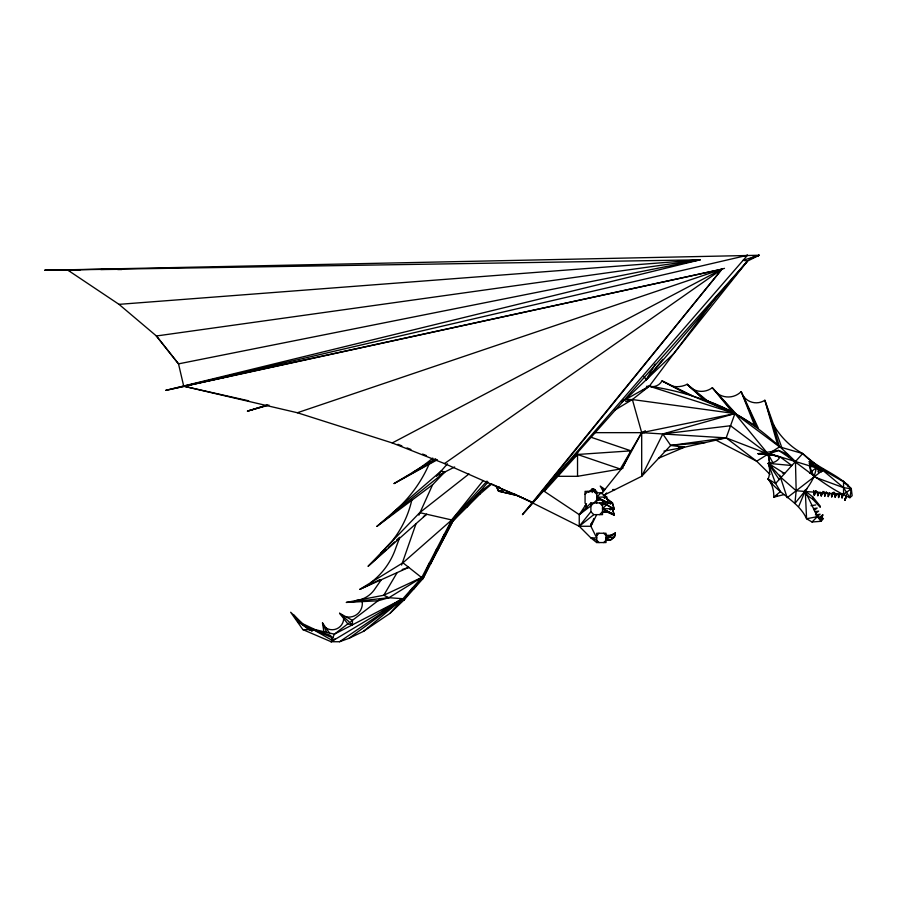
<?xml version="1.0" encoding="UTF-8"?>
<svg xmlns="http://www.w3.org/2000/svg" width="897" height="897" viewBox="0 0 897 897"><rect width="100%" height="100%" fill="white"/><g stroke="black" fill="none" stroke-linecap="round" stroke-linejoin="round"><path stroke-width="1.35" d="M816.393 464.545C816.27 480.22 803.981 491.859 794.933 503.419L796.166 490.749L795.46 461.54C769.727 436.346 741.763 412.698 707.15 400.869M805.237 489.863L806.582 518.758L812.032 521.998L821.091 521.303L823.446 518.556L817.369 516.661L806.582 518.758C798.644 501.255 779.078 494.37 768.101 478.976A14.587 8.97 83.5 0 0 768.281 463.357A13.197 9.945 5.7 0 0 779.964 456.82L791.849 465.532L768.281 463.357L775.58 483.505L780.48 491.59L773.775 497.14A22.077 15.877 89.2 0 0 768.101 478.976L775.58 483.505L802.692 453.546C816.707 468.346 837.966 473.605 851.298 488.775L852.15 495.705L849.896 497.689C823.424 485.972 802.68 465.801 778.574 450.451L757.999 453.68L774.436 455.384M782.341 472.898L784.617 473.515L768.281 463.357L780.995 477.507L796.166 490.749L843.561 494.482L843.662 493.316M764.861 453.77L757.999 453.68L769.637 453.68L823.121 469.95L843.561 481.846L851.298 488.775L849.896 497.689L843.561 487.665L802.692 453.546A74.9 74.9 0 0 1 774.571 426.535L773.719 424.987M609.512 535.969L615.331 533.065L614.456 536.877L610.386 540.05L606.024 540.05M614.456 537.068L615.331 533.255L606.024 537.908L610.386 540.241L614.456 537.068L606.024 537.908M591.897 522.245L590.888 526.27L596.707 537.908L590.888 537.908L579.249 526.27L518.152 495.716M821.574 519.195L821.921 518.085M401.598 565.076L416.017 523.725M418.877 515.17L432.589 484.761L444.744 472.069L441.1 471.06L376.953 526.348L432.589 484.761M846.207 495.873L844.66 500.268L845.938 497.016M846.476 495.828L844.929 500.223L846.196 496.972M815.866 490.771L814.252 495.29L813.557 490.547M816.012 490.794L814.386 495.312L813.691 490.558M818.972 492.24L817.761 495.626L817.234 492.072M819.073 492.363L817.851 495.749L817.335 492.195M822.392 492.543L821.17 495.929L820.654 492.363M822.941 491.444L821.327 495.963L820.8 492.408M824.702 496.254L826.316 491.735M825.98 492.879L824.758 496.265L824.007 491.5M827.651 492.98L828.223 496.568L829.377 493.193M828.223 496.568L829.445 493.182M831.138 493.316L831.721 496.882L833.279 492.363M831.721 496.882L833.335 492.363M836.352 493.821L835.129 497.207L834.434 492.464M836.43 493.798L835.208 497.185L834.513 492.442M838.549 497.532L839.771 494.146L838.605 497.532L838.033 493.967M843.685 493.35L842.092 497.913L841.565 494.348L842.059 497.869M821.058 519.329L822.695 514.844L819.129 518.018M821.248 519.408L822.885 514.923L819.32 518.096M399.333 538.536L395.79 548.033A72.287 72.287 0 0 1 370.652 582.691M593.803 518.511L590.888 526.27L579.249 526.27L579.249 514.631L586.526 503.722M486.993 481.084L451.729 519.957L421.803 577.455L413.539 589.251L412.306 588.163L404.11 599.891L402.944 598.725L334.346 634.179L315.105 629.616L302.883 623.83L290.662 612.247L302.883 629.616L331.128 641.736L339.548 641.736L349.045 638.294L363.509 631.353L389.993 613.346L404.11 599.891L422.958 578.621L429.282 563.081L430.448 564.247L436.761 548.706L437.927 549.861L444.239 534.332L445.405 535.487L451.729 519.957L483.158 480.669M798.812 506.278L805.136 491.029L806.93 488.921M386.394 597.525L402.944 598.725L331.128 641.736L334.346 634.179L348.597 623.269M601.607 493.675L622.955 466.945L630.995 450.843L590.574 437.097M596.707 514.631L590.888 526.27L590.888 523.68M843.561 481.072L843.561 494.482L844.088 493.44M845.938 495.682L846.454 494.639M402.192 569.517L408.83 567.364L359.888 589.329L402.944 562.789L422.958 578.621L452.895 521.112L465.397 506.312L466.563 507.478L487.979 482.059M428.822 566.433L422.958 578.621M430.123 563.978L452.895 521.112L480.231 493.832L491.478 484.189M622.955 466.945L641.691 432.657L645.392 430.784M547.719 485.367L544.333 491.354L541.653 491.354M655.191 364.182L646.199 379.79L643.889 376.292M716.714 296.313L649.293 386.203L632.374 399.535L641.691 432.657L620.309 469.03L577.533 476.307L557.115 476.307M397.147 572.6L383.77 595.249L346.399 602.425L377.973 600.788L388.939 597.705L421.803 577.455L389.993 613.346M299.194 623.224L299.968 622.025L293.723 615.14L299.194 623.224L301.235 623.224L293.723 615.14M381.326 579.709L375.361 588.275A26.641 26.641 0 0 1 360.953 599.51L355.75 600.631M79.822 270.087L44.85 270.289L759.142 255.264L747.504 261.083L673.849 353.463L625.456 399.535L622.036 401.901M610.779 507.354L614.165 508.812L612.46 502.825L590.888 502.993L590.888 511.727L579.249 526.27L593.803 514.631L602.526 514.631L602.526 499.73M156.302 335.882L178.514 363.868L183.728 386.203L297.367 412.743L392.247 442.95L444.508 463.57L532.908 502.6L721.928 269.167L724.484 268.36M749.062 259.143L759.142 255.264L743.142 260.287L747.504 261.083L522.503 514.575L721.928 269.167L183.728 386.203L248.682 400.824M662.872 359.282L646.199 379.79L747.504 261.083M821.327 472.057L823.121 469.176M522.503 514.575L747.504 255.264L165.788 390.363L721.928 269.167L444.508 463.57M436.491 476.307L447.48 463.794M765.578 453.063L726.178 437.882L670.698 445.439L641.691 476.307L603.255 495.514M423.384 516.65L426.692 514.239L368.196 566.186L419.718 512.647L468.996 473.941M585.068 494.258L587.984 491.354M589.89 491.791L593.612 488.876L595.395 490.244L595.944 492.161M630.995 450.843L577.533 454.476L544.333 491.354L579.249 514.631L590.888 502.993M601.068 492.812L596.707 497.173L608.345 502.993L606.641 497.005L601.068 492.812L596.707 492.812M599.196 499.315L596.707 500.078L590.888 505.897L579.249 514.631M604.892 494.696L606.619 492.98M604.466 504.159L602.526 502.993L604.275 501.244M606.888 504.45L602.526 508.812L614.165 514.631L612.46 508.644L606.888 504.45L602.526 504.45M599.622 514.631L602.526 511.727L605.015 510.954M596.707 535.587L599.039 533.255M603.692 542.562L606.024 540.241L610.386 540.241M812.032 521.998L817.369 516.661L805.136 491.029L812.704 496.848L820.262 506.155L820.262 507.321L812.704 499.169L806.347 494.796M490.962 483.674L479.065 492.677L451.729 519.957L402.944 562.789M381.079 552.799L391.664 541.597A101.372 101.372 0 0 0 411.723 500.358M588.499 492.375L592.222 488.876L593.612 488.876M368.196 566.186L386.416 549.413M388.435 547.551L394.512 541.967M396.53 540.106L399.569 537.314M847.564 485.972L848.338 485.311L843.561 481.846M850.524 489.437L851.298 488.775L843.561 487.665L814.14 476.879L810.63 472.203L809.296 461.462L821.787 470.981L817.189 469.053M332.731 637.958L330.802 639.583L311.954 628.864L330.141 635.267L332.731 637.958L311.954 628.864M363.509 631.353L402.944 598.725L396.777 601.932M809.543 473.1L811.718 471.317M376.953 526.348L444.744 472.069M573.183 457.975L577.533 454.476L620.309 469.03L622.944 468.312M810.63 472.203L816.214 467.842L821.787 470.981M350.794 621.587L379.812 599.375M814.33 510.191L817.167 508.05L813.646 508.599M815.788 513.263L818.636 511.122L815.115 511.66M816.315 517.042L820.093 514.194L815.407 514.912M843.561 494.482L851.298 488.775M349.045 638.294L402.944 598.725L382.425 610.453M331.128 641.736L335.343 638.664M339.548 641.736L402.944 598.725M615.331 533.065L611.844 535.397L606.024 535.397M615.331 533.255L611.844 535.587L606.024 535.587L603.692 533.255M642.465 390.621L649.293 386.203C687.595 391.787 724.653 404.928 756.676 426.882L741.18 391.63A18.299 18.299 0 0 1 717.981 393.85L717.622 393.57M770.4 452.615L779.549 446.874L802.692 453.546M593.769 491.208L595.395 490.222L592.222 490.278L595.944 492.139L592.222 490.278M604.6 498.239L606.641 497.005L596.707 497.173L608.345 502.993M610.431 504.058L612.46 502.825L606.888 498.631M610.431 509.877L612.46 508.644L602.526 508.812L614.165 514.631M614.49 410.333L632.374 399.535L734.935 413.584L779.549 446.874L764.861 400.264A15.765 15.765 0 0 1 743.277 395.992L742.996 395.51M437.422 459.701L394.108 483.539L435.617 458.715M394.108 483.539L436.368 459.556M621.464 400.802L625.456 399.535L649.293 386.203L651.738 386.629A10.943 10.943 0 0 0 662.008 380.922L692.002 395.611M392.247 442.95L721.928 269.167L297.367 412.743M438.846 475.096L454.656 466.989M359.888 589.329L379.666 579.776M777.363 495.413L773.775 497.14L783.832 494.639M816.315 517.165L817.369 516.661L821.091 521.303M421.803 577.455L383.77 595.249L388.939 597.705L346.399 602.425M658.42 458.277L684.456 447.211L726.178 437.882L756.676 461.215L770.018 474.401M769.357 454.387L779.964 456.82M752.841 257.495L759.142 255.264L752.841 257.361M268.999 405.096L247.46 411.129L266.936 405.052M592.222 491.208L595.395 490.222M604.152 497.779L606.641 497.005M609.971 503.598L612.46 502.825M609.971 509.418L612.46 508.644M605.015 511.436L602.526 512.198L607.381 512.198L614.165 515.113L612.46 509.126M744.869 256.06L747.504 255.264M247.46 411.129L267.575 405.096M625.691 401.531L632.374 399.535L625.456 399.535M118.998 304.352L700.041 259.827L178.514 363.868L156.414 335.983L118.998 304.352L67.331 269.806L79.923 269.739L44.85 270.289L700.041 259.827L165.788 390.363L229.968 376.101M693.504 389.477L694.525 389.982A18.007 18.007 0 0 0 712.319 387.728L734.935 413.584L662.805 433.957L641.691 476.307L641.691 432.657L734.935 413.584L767.238 452.985M663.959 451.146L684.456 447.211L670.698 445.439L662.805 433.957L730.55 425.739L765.903 452.38M811.011 505.706L815.698 504.977M156.414 335.983L700.041 259.827M670.698 445.439L705.311 442.546M678.973 447.581L684.456 447.211M646.535 386.327L649.293 386.203L734.935 413.584L726.178 437.882L641.691 432.657M100.834 269.56L121.835 269.279M733.881 413.102L736.919 414.806L712.319 387.728L732.815 412.62M117.675 269.549L121.88 269.526M594.274 432.657L644.472 432.657M612.629 489.549L615.196 489.549M596.707 500.078L601.562 500.078M602.526 511.727L607.381 511.727M596.707 542.562L606.024 542.562L606.024 533.255L596.707 533.255L596.707 542.562L590.888 537.908L596.707 540.241L599.039 542.562M302.883 629.616L315.105 629.616M496.568 486.477L498.631 491.096L516.84 495.413L498.519 491.22L496.344 486.712L499.035 486.723M498.519 491.22L502.612 491.242M498.631 491.096L502.757 491.164M784.953 454.129L787.51 454.207L788.654 456.584M672.941 386.282L674.062 386.484A22.604 22.604 0 0 0 687.169 384.32L707.957 401.239L703.629 399.524L687.169 384.32L705.838 400.679L734.935 413.584L689.804 394.871L662.008 380.922L687.528 394.388M352.431 624.828L347.812 623.864L339.604 613.268L352.431 620.332L352.431 624.828L339.604 613.268M817.986 468.851L823.121 469.95L787.185 497.689L779.717 475.163M419.718 512.647L451.729 519.957L452.895 521.112L452.895 519.957M513.073 493.541L516.874 495.178L496.344 486.712L498.99 487.43M496.344 486.712L500.358 487.789M779.246 457.089L769.637 453.68L778.574 450.451L787.51 454.207M299.587 622.63L301.235 623.224L299.968 622.025M397.954 444.318L401.845 445.865M407.036 447.917L410.927 449.453M422.599 454.073L426.501 455.62M811.538 466.687L809.296 465.745L814.14 476.879M67.331 269.806L69.888 270.905M611.9 508.341L614.165 509.317L612.46 503.329M312.055 630.927L308.994 629.616L297.815 621.419L312.055 629.616L312.055 630.927L297.815 621.419M734.508 413.102L705.838 400.264M491.309 483.842L497.611 486.679M515.259 494.639L532.908 502.6M602.526 502.993L614.165 508.812M611.844 508.151L614.165 509.317M606.024 511.032L614.165 515.113M716.008 440.158L756.676 461.215L768.112 454.039L773.27 463.435M605.441 511.032L607.381 512.198M809.296 463.413L816.214 467.842L809.296 461.462M606.888 499.136L611.339 502.488M772.508 467.045L768.281 463.357L779.19 479.514M687.169 384.32L693.314 389.747M593.803 491.354L596.707 494.258M599.622 502.993L602.526 505.897M585.068 505.897L587.008 507.837M590.888 511.727L593.803 514.631M479.065 492.677L480.231 493.832L480.231 492.677M768.101 478.976L772.149 483.64M323.873 631.69L322.494 622.91L329.535 633.035M587.4 507.646L585.068 502.993L585.068 491.354L596.707 491.354L596.707 502.993M758.425 428.407L741.18 391.63L754.691 425.66M603.502 491.612L600.239 486.062L604.892 489.549L602.571 489.549L602.571 487.8M322.494 622.91L326.699 632.363M850.894 488.293L851.399 489.549M781.792 447.525L764.861 400.264L777.8 445.349M770.052 464.825L768.112 454.039L769.906 464.511M812.704 496.848L812.704 499.169M592.222 488.876L592.222 492.52M577.533 451.752L577.533 476.307M404.11 598.725L404.11 599.891M343.708 618.571A11.538 11.538 0 0 1 326.015 627.967M429.001 464.332A131.321 131.321 0 0 1 392.987 512.523M432.791 458.075A150.203 150.203 0 0 1 413.091 472.192M362.186 601.607A13.477 13.477 0 0 1 346.018 616.8M818.165 470.981C818.468 475.141 819.78 469.445 818.165 470.981"/></g></svg>
